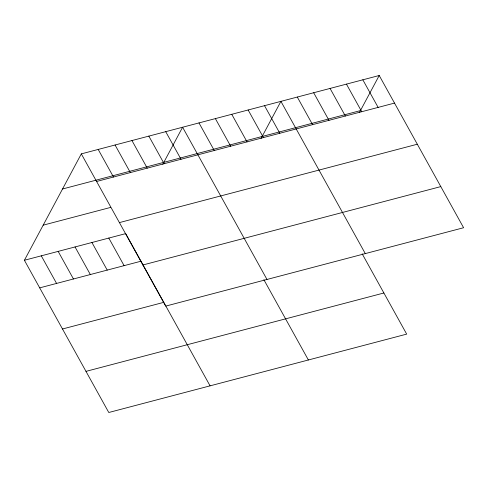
<?xml version="1.0" encoding="UTF-8"?>
<svg xmlns="http://www.w3.org/2000/svg" width="488" height="488" viewBox="0 0 488 488"><rect width="100%" height="100%" fill="white"/><g stroke="black" fill="none" stroke-linecap="round" stroke-linejoin="round"><path stroke-width="0.73" d="M362.175 253.827L406.687 334.121L108.781 412.5L24.4 260.269L81.313 153.879L379.219 75.5L463.6 227.731L165.694 306.11L81.313 153.879M162.785 164.279L182.597 127.228L266.985 279.459M261.092 138.409L280.911 101.364L365.292 253.595M359.4 112.545L379.219 75.5M62.531 188.99L360.437 110.611M96.606 181.469L394.511 103.09M43.182 225.163L110.709 207.394M119.407 222.601L417.313 144.222M24.4 260.269L125.691 233.624L210.072 385.849M39.693 287.865L140.983 261.214M142.899 264.978L440.798 186.599M62.495 328.991L163.779 302.346M85.986 371.368L383.891 292.989M362.834 79.812L378.127 107.403M346.45 84.119L361.742 111.715M330.065 88.432L345.358 116.022M313.68 92.744L328.973 120.335M297.296 97.051L312.588 124.647M264.526 105.676L279.819 133.267M248.142 109.983L263.435 137.579M231.757 114.296L247.05 141.886M215.373 118.608L230.665 146.199M198.988 122.921L214.281 150.511M263.868 279.691L308.379 359.985M165.719 131.668L181.011 159.265M148.84 136.109L164.133 163.706M131.955 140.556L147.254 168.146M115.076 144.997L130.369 172.587M98.192 149.438L113.491 177.028M108.806 238.065L124.098 265.655M91.927 242.506L107.22 270.096M75.042 246.946L90.341 274.537M58.163 251.387L73.456 278.977M41.279 255.828L56.578 283.424"/></g></svg>
